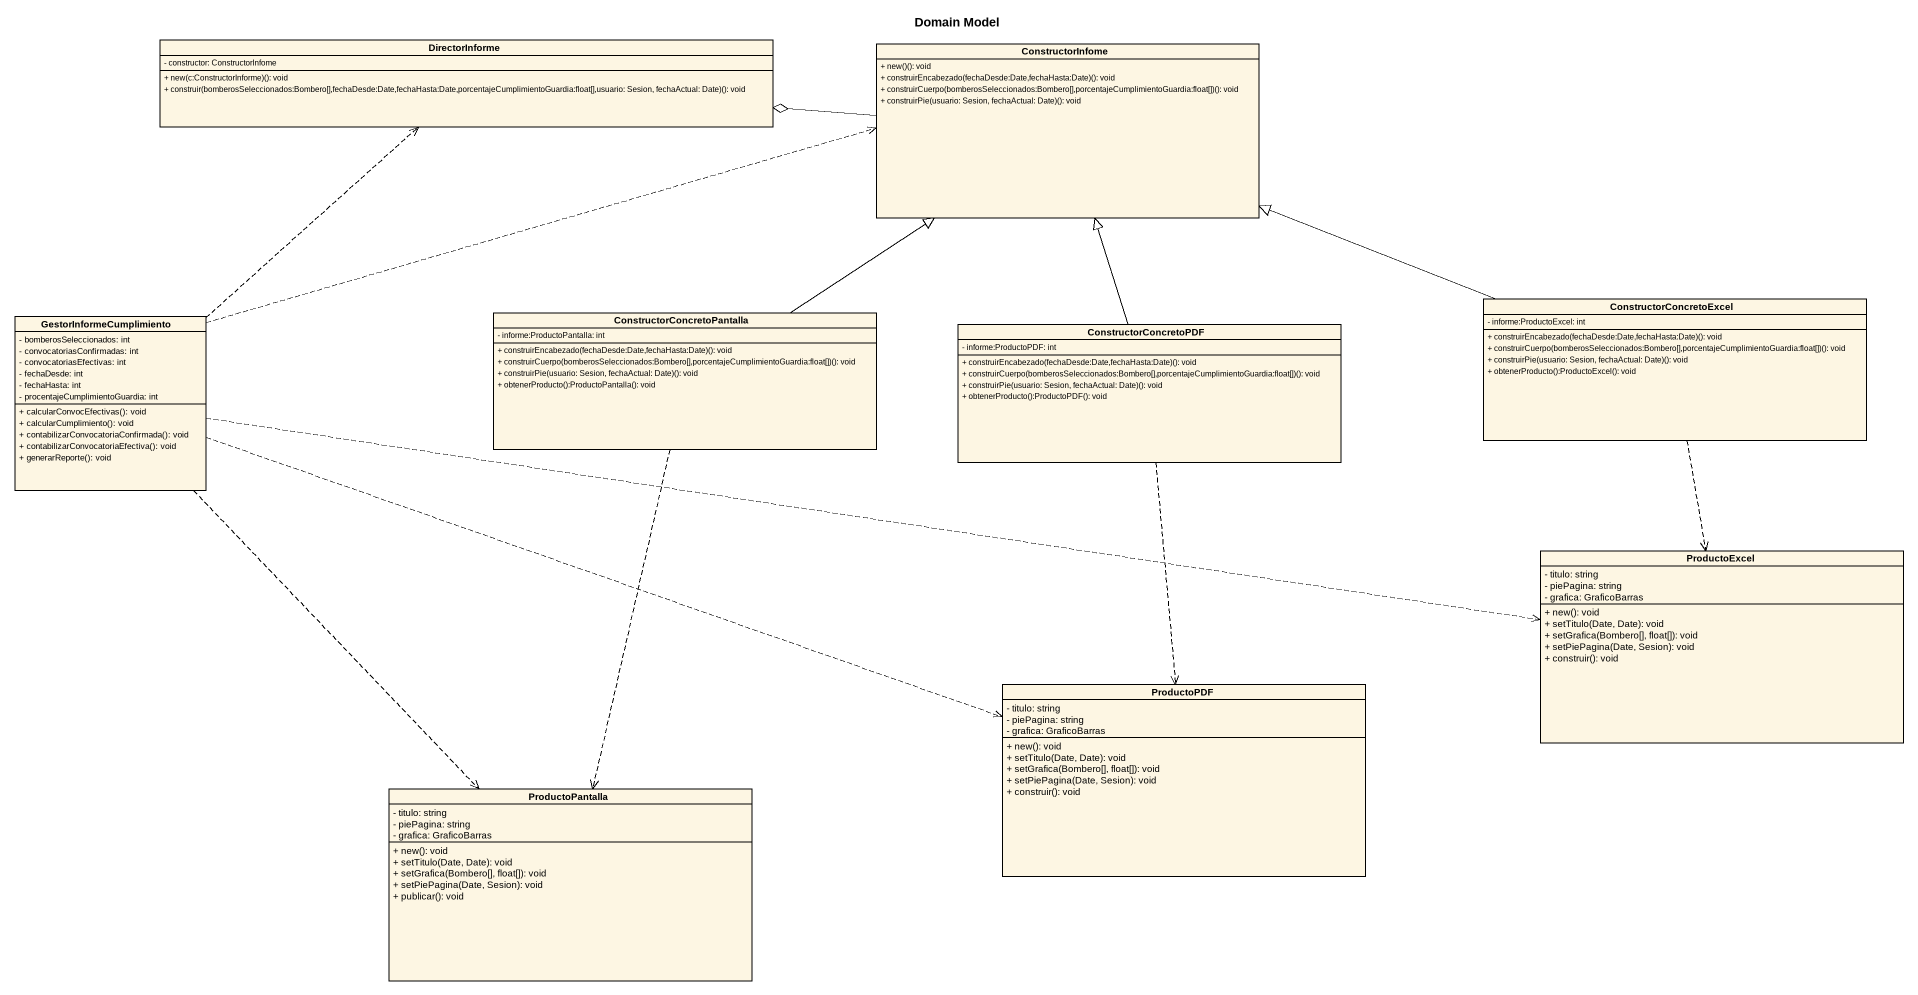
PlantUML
@startuml
title Domain Model
hide circle
hide empty members
skinparam classAttributeIconSize 0
class DirectorInforme {
  - constructor: ConstructorInfome
  + new(c:ConstructorInforme)(): void
  + construir(bomberosSeleccionados:Bombero[],fechaDesde:Date,fechaHasta:Date,porcentajeCumplimientoGuardia:float[],usuario: Sesion, fechaActual: Date)(): void
}
class ConstructorInfome {
  + new()(): void
  + construirEncabezado(fechaDesde:Date,fechaHasta:Date)(): void
  + construirCuerpo(bomberosSeleccionados:Bombero[],porcentajeCumplimientoGuardia:float[])(): void
  + construirPie(usuario: Sesion, fechaActual: Date)(): void
}
class GestorInformeCumplimiento {
  - bomberosSeleccionados: int
  - convocatoriasConfirmadas: int
  - convocatoriasEfectivas: int
  - fechaDesde: int
  - fechaHasta: int
  - procentajeCumplimientoGuardia: int
  + calcularConvocEfectivas(): void
  + calcularCumplimiento(): void
  + contabilizarConvocatoriaConfirmada(): void
  + contabilizarConvocatoriaEfectiva(): void
  + generarReporte(): void
}
class ConstructorConcretoPantalla {
  - informe:ProductoPantalla: int
  + construirEncabezado(fechaDesde:Date,fechaHasta:Date)(): void
  + construirCuerpo(bomberosSeleccionados:Bombero[],porcentajeCumplimientoGuardia:float[])(): void
  + construirPie(usuario: Sesion, fechaActual: Date)(): void
  + obtenerProducto():ProductoPantalla(): void
}
class ConstructorConcretoPDF {
  - informe:ProductoPDF: int
  + construirEncabezado(fechaDesde:Date,fechaHasta:Date)(): void
  + construirCuerpo(bomberosSeleccionados:Bombero[],porcentajeCumplimientoGuardia:float[])(): void
  + construirPie(usuario: Sesion, fechaActual: Date)(): void
  + obtenerProducto():ProductoPDF(): void
}
class ConstructorConcretoExcel {
  - informe:ProductoExcel: int
  + construirEncabezado(fechaDesde:Date,fechaHasta:Date)(): void
  + construirCuerpo(bomberosSeleccionados:Bombero[],porcentajeCumplimientoGuardia:float[])(): void
  + construirPie(usuario: Sesion, fechaActual: Date)(): void
  + obtenerProducto():ProductoExcel(): void
}
class ProductoExcel {
  - titulo: string
  - piePagina: string
  - grafica: GraficoBarras
  + new(): void
  + setTitulo(Date, Date): void
  + setGrafica(Bombero[], float[]): void
  + setPiePagina(Date, Sesion): void
  + construir(): void
}
class ProductoPDF {
  - titulo: string
  - piePagina: string
  - grafica: GraficoBarras
  + new(): void
  + setTitulo(Date, Date): void
  + setGrafica(Bombero[], float[]): void
  + setPiePagina(Date, Sesion): void
  + construir(): void
}
class ProductoPantalla {
  - titulo: string
  - piePagina: string
  - grafica: GraficoBarras
  + new(): void
  + setTitulo(Date, Date): void
  + setGrafica(Bombero[], float[]): void
  + setPiePagina(Date, Sesion): void
  + publicar(): void
}
ConstructorInfome -left-o DirectorInforme
GestorInformeCumplimiento .up.> DirectorInforme
GestorInformeCumplimiento .right.> ConstructorInfome
GestorInformeCumplimiento .right.> ProductoExcel
GestorInformeCumplimiento .right.> ProductoPDF
GestorInformeCumplimiento ..> ProductoPantalla
ConstructorConcretoPantalla -up-|> ConstructorInfome
ConstructorConcretoPantalla ..> ProductoPantalla
ConstructorConcretoPDF -up-|> ConstructorInfome
ConstructorConcretoPDF ..> ProductoPDF
ConstructorConcretoExcel -left-|> ConstructorInfome
ConstructorConcretoExcel ..> ProductoExcel
@enduml
